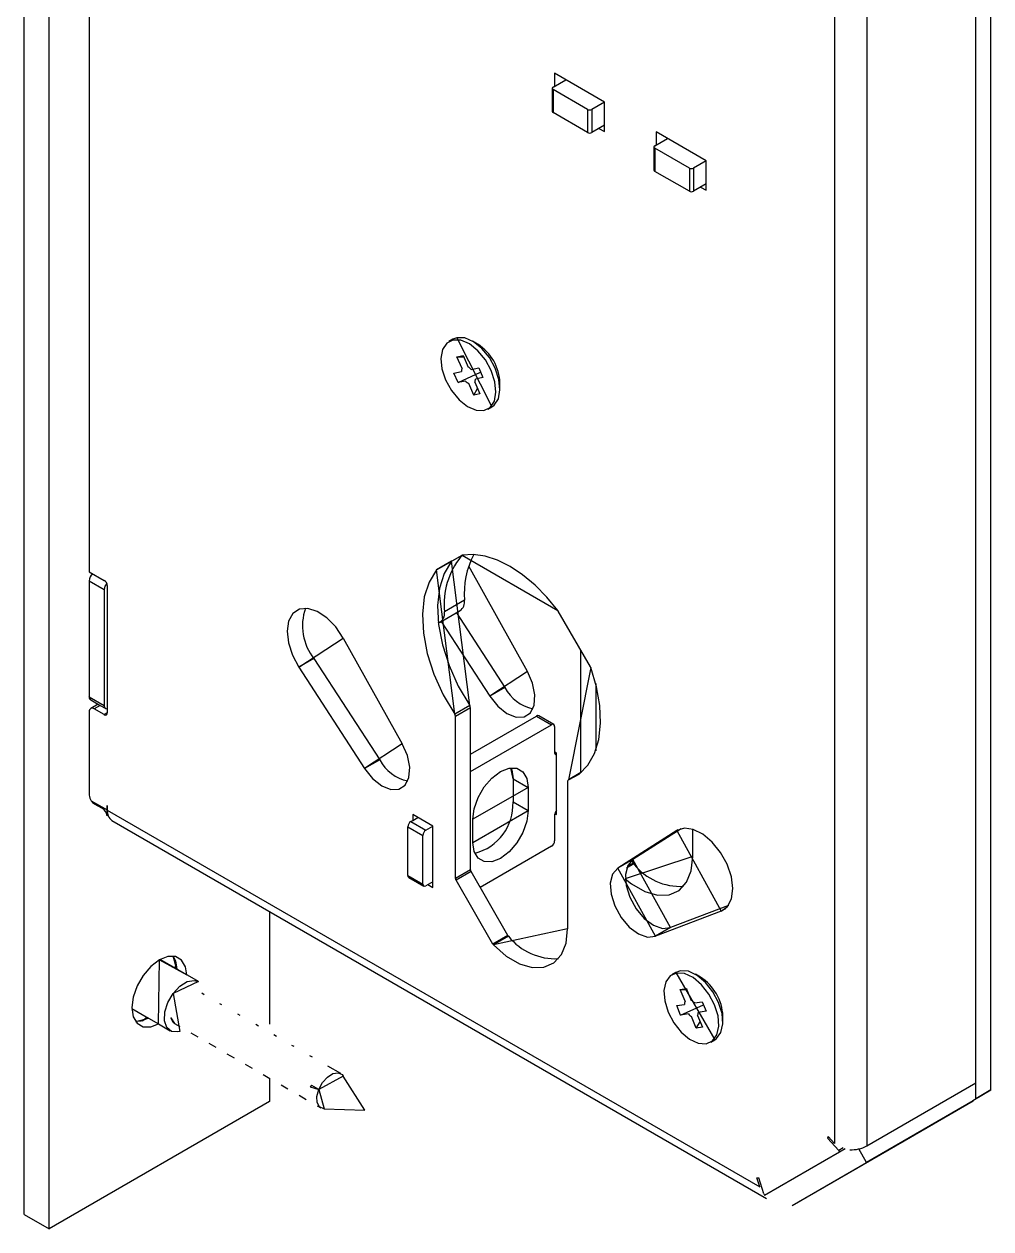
# Model space of a CAD drawing. Extents: x 19 to 519, y 6 to 365.
# Drawn here: x 396.15 to 430.27, y 236.03 to 278.55 of the extents above; entities that cross this region are included whole.
import ezdxf

# ---------------------------------------------------------------- set-up
doc = ezdxf.new("R2010")
doc.units = 0
doc.layers.add('119', color=190, linetype='CONTINUOUS')

msp = doc.modelspace()

# ---------------------------------------------------------------- linework, layer by layer
at = {"layer": '119'}
for p, q in [((396.1496, 236.5432), (396.1496, 334.5281)), ((397.0335, 236.0329), (397.0335, 334.0178)), ((430.2683, 240.9346), (430.2683, 305.4413)), ((398.4485, 305.133), (398.4485, 259.223)), ((429.738, 240.6284), (429.738, 305.1351)), ((429.7394, 241.1862), (429.7394, 304.579)), ((425.8842, 302.3535), (425.8842, 238.9607)), ((424.7529, 302.2671), (424.7529, 239.0458)), ((416.6318, 275.7944), (414.864, 276.8149)), ((414.864, 276.8149), (414.864, 276.3475)), ((414.818, 276.321), (415.2688, 276.5812)), ((414.7887, 276.2801), (414.7887, 275.4636)), ((416.0378, 275.5352), (414.818, 276.2393)), ((414.818, 276.2393), (414.818, 275.4228)), ((416.0378, 275.5352), (416.0378, 274.7186)), ((416.63, 275.7954), (416.1792, 275.5352)), ((416.1792, 275.5352), (416.1792, 274.7186)), ((416.6318, 274.9799), (416.6318, 275.7944)), ((416.0378, 274.7186), (414.818, 275.4228)), ((416.6318, 274.9799), (416.1792, 274.7186)), ((416.4355, 274.8666), (416.6318, 274.7533)), ((416.6318, 274.7533), (416.6318, 274.9799)), ((420.2186, 273.7238), (418.4526, 274.7433)), ((418.4526, 274.7433), (418.4526, 274.2758)), ((418.4066, 274.2493), (418.8574, 274.5095)), ((418.3773, 274.2085), (418.3773, 273.392)), ((419.6263, 273.4635), (418.4066, 274.1677)), ((418.4066, 274.1677), (418.4066, 273.3511)), ((419.6263, 273.4635), (419.6263, 272.647)), ((420.2186, 273.7238), (419.7678, 273.4635)), ((419.7678, 273.4635), (419.7678, 272.647)), ((420.2203, 273.7228), (420.2186, 273.7238)), ((420.2203, 272.9082), (420.2203, 273.7228)), ((419.6263, 272.647), (418.4066, 273.3511)), ((420.2203, 272.9082), (419.7678, 272.647)), ((420.0241, 272.7949), (420.2203, 272.6817)), ((420.2203, 272.6817), (420.2203, 272.9082)), ((411.2845, 267.4272), (411.1431, 267.3456)), ((411.4263, 267.4806), (411.2845, 267.4272)), ((411.7016, 267.4709), (411.4263, 267.4806)), ((411.4263, 267.4806), (412.6594, 265.0455)), ((412.0035, 267.3403), (411.7016, 267.4709)), ((410.916, 267.0641), (410.8587, 266.7522)), ((411.0629, 267.2869), (410.916, 267.0641)), ((411.2848, 267.399), (411.0629, 267.2869)), ((411.5602, 267.3893), (411.2848, 267.399)), ((411.8621, 267.2587), (411.5602, 267.3893)), ((412.1608, 267.02), (411.8621, 267.2587)), ((412.1488, 267.257), (411.9721, 267.359)), ((412.3022, 267.1017), (412.0035, 267.3403)), ((412.4272, 266.6967), (412.1608, 267.02)), ((412.5686, 266.7783), (412.3022, 267.1017)), ((410.8587, 266.7522), (410.8965, 266.3818)), ((411.4246, 266.8111), (411.6411, 266.8557)), ((411.6051, 266.3995), (411.4246, 266.8111)), ((411.4246, 266.8111), (411.6657, 266.7997)), ((411.6411, 266.8557), (411.8217, 266.444)), ((412.6352, 266.3203), (412.4272, 266.6967)), ((412.7766, 266.4019), (412.5686, 266.7783)), ((410.8965, 266.3818), (411.0258, 265.9892)), ((411.3181, 266.2318), (411.5844, 266.2866)), ((411.465, 265.897), (411.3181, 266.2318)), ((411.465, 265.897), (412.2588, 266.2692)), ((411.9298, 266.3577), (412.196, 266.4124)), ((412.196, 266.4124), (412.3428, 266.0776)), ((412.7644, 265.9277), (412.6352, 266.3203)), ((412.9059, 266.0093), (412.7766, 266.4019)), ((411.0258, 265.9892), (411.2338, 265.6128)), ((411.7312, 265.9518), (411.465, 265.897)), ((412.0199, 265.4538), (411.8393, 265.8654)), ((412.0559, 265.91), (412.2364, 265.4983)), ((412.3428, 266.0776), (412.0766, 266.0229)), ((412.8023, 265.5573), (412.7644, 265.9277)), ((412.9437, 265.6389), (412.9059, 266.0093)), ((412.9442, 265.6751), (412.9442, 265.8792)), ((411.2338, 265.6128), (411.5002, 265.2894)), ((411.5002, 265.2894), (411.7989, 265.0508)), ((412.0199, 265.4538), (412.1555, 265.6827)), ((412.2364, 265.4983), (412.0199, 265.4538)), ((412.7395, 265.1042), (412.8864, 265.327)), ((412.7449, 265.2454), (412.8023, 265.5573)), ((412.8864, 265.327), (412.9437, 265.6389)), ((411.7989, 265.0508), (412.1008, 264.9202)), ((412.1008, 264.9202), (412.3761, 264.9105)), ((412.3761, 264.9105), (412.5981, 265.0225)), ((412.5179, 264.9639), (412.6594, 265.0455)), ((412.5981, 265.0225), (412.7449, 265.2454)), ((412.6594, 265.0455), (412.7395, 265.1042)), ((411.5955, 259.7994), (410.7163, 259.2917)), ((411.5976, 259.8005), (411.2467, 259.5978)), ((411.6633, 259.8124), (411.5673, 259.757)), ((411.5673, 259.757), (411.6132, 259.8071)), ((411.5955, 259.7994), (411.5955, 259.7994)), ((411.9977, 259.8279), (411.6069, 259.8034)), ((411.6069, 259.8034), (414.9886, 257.8512)), ((412.4157, 259.769), (411.9977, 259.8279)), ((412.8521, 259.6282), (412.4157, 259.769)), ((411.2375, 259.59), (410.7071, 259.2839)), ((411.2467, 259.5978), (410.7163, 259.2917)), ((411.2375, 259.59), (410.9727, 259.1651)), ((411.8751, 254.4988), (411.2375, 259.59)), ((413.9141, 255.7015), (411.8414, 259.4162)), ((413.2977, 259.4081), (412.8521, 259.6282)), ((413.7434, 259.1136), (413.2977, 259.4081)), ((398.4485, 259.223), (398.9788, 258.9169)), ((410.7071, 259.2839), (410.4424, 258.8589)), ((411.3448, 254.1926), (410.7071, 259.2839)), ((410.9727, 259.1651), (410.8036, 258.6389)), ((414.1798, 258.7507), (413.7434, 259.1136)), ((398.4477, 258.8959), (398.978, 258.5898)), ((398.4477, 258.8959), (398.4477, 254.8132)), ((398.978, 258.5898), (398.978, 254.5071)), ((399.0849, 258.7332), (399.0849, 254.3813)), ((410.4424, 258.8589), (410.2733, 258.3328)), ((410.8036, 258.6389), (410.7357, 258.0291)), ((414.5978, 258.3269), (414.1798, 258.7507)), ((410.2733, 258.3328), (410.2054, 257.723)), ((411.6912, 258.2193), (410.9841, 257.8111)), ((411.6912, 258.2193), (411.6912, 258.2193)), ((414.9886, 257.8512), (414.5978, 258.3269)), ((405.6346, 257.7473), (405.4853, 257.4819)), ((405.8664, 257.8994), (405.6346, 257.7473)), ((406.1603, 257.9251), (405.8664, 257.8994)), ((406.4908, 257.822), (406.1603, 257.9251)), ((406.8291, 257.5992), (406.4908, 257.822)), ((410.2054, 257.723), (410.2411, 257.05)), ((410.7357, 258.0291), (410.7714, 257.3562)), ((410.8292, 257.4412), (411.5363, 257.8494)), ((411.4039, 257.7729), (413.1179, 255.1368)), ((416.1347, 255.8686), (415, 257.834)), ((405.4853, 257.4819), (405.4313, 257.1265)), ((407.1457, 257.2761), (406.8291, 257.5992)), ((407.4131, 256.8809), (407.1457, 257.2761)), ((410.7714, 257.3562), (410.9094, 256.6426)), ((410.8735, 257.4668), (412.5875, 254.8307)), ((405.4313, 257.1265), (405.4773, 256.7119)), ((405.8453, 255.8517), (407.4131, 256.8809)), ((407.4131, 256.8809), (409.4947, 253.1502)), ((410.2411, 257.05), (410.3791, 256.3364)), ((405.4773, 256.7119), (405.6195, 256.2743)), ((410.9094, 256.6426), (411.1451, 255.9122)), ((415.7903, 256.4651), (415.7903, 252.1275)), ((405.6195, 256.2743), (405.8453, 255.8517)), ((406.3757, 256.1579), (405.8453, 255.8517)), ((406.3757, 256.1579), (406.3757, 256.1579)), ((406.3757, 256.1579), (408.6985, 252.5855)), ((410.3791, 256.3364), (410.6148, 255.6061)), ((405.8453, 255.8517), (408.1681, 252.2794)), ((410.6148, 255.6061), (410.9403, 254.8834)), ((411.1451, 255.9122), (411.4707, 255.1896)), ((413.9141, 255.7015), (412.5875, 254.8307)), ((414.0956, 255.285), (413.9141, 255.7015)), ((416.1474, 255.8413), (415.3567, 251.8766)), ((416.3506, 255.1608), (416.1474, 255.8413)), ((411.4707, 255.1896), (411.8751, 254.4988)), ((413.1179, 255.1368), (412.5875, 254.8307)), ((414.1779, 254.8742), (414.0956, 255.285)), ((416.3206, 255.281), (416.3206, 252.9004)), ((416.4678, 254.4983), (416.3506, 255.1608)), ((398.4477, 254.8132), (398.978, 254.5071)), ((398.4477, 254.8132), (398.4511, 254.7754)), ((398.4995, 254.6988), (398.4477, 254.8132)), ((398.4511, 254.7754), (398.4612, 254.7429)), ((398.4612, 254.7429), (398.4775, 254.717)), ((398.4775, 254.717), (398.4995, 254.6988)), ((398.4995, 254.6988), (398.8341, 254.5056)), ((398.4995, 254.6988), (398.4995, 254.6988)), ((410.9403, 254.8834), (411.3448, 254.1926)), ((412.5875, 254.8307), (412.8688, 254.4798)), ((414.1518, 254.5149), (414.1779, 254.8742)), ((398.4485, 254.2829), (398.4485, 251.3434)), ((398.7609, 254.5479), (398.5003, 254.3974)), ((398.8341, 254.5056), (398.6253, 254.385)), ((398.9788, 254.1809), (398.6253, 254.385)), ((398.8341, 254.5056), (399.0298, 254.3926)), ((399.0849, 254.2422), (398.9788, 254.1809)), ((399.0849, 254.3813), (399.0849, 254.2422)), ((411.8751, 254.4988), (411.3448, 254.1926)), ((411.9012, 254.4204), (411.3709, 254.1142)), ((411.8751, 254.4988), (411.8751, 254.4988)), ((411.9012, 248.7089), (411.9012, 254.4204)), ((412.8688, 254.4798), (413.1882, 254.2245)), ((413.7981, 254.1014), (414.0203, 254.2473)), ((414.0203, 254.2473), (414.1518, 254.5149)), ((416.4957, 253.8729), (416.4678, 254.4983)), ((411.3709, 248.4027), (411.3709, 254.1142)), ((411.9012, 252.7835), (414.2347, 254.1305)), ((411.9012, 252.1712), (414.765, 253.8244)), ((413.1882, 254.2245), (413.51, 254.0935)), ((413.51, 254.0935), (413.7981, 254.1014)), ((414.2347, 254.1305), (414.765, 253.8244)), ((414.84, 253.8318), (414.3097, 254.138)), ((416.4335, 253.3031), (416.4957, 253.8729)), ((414.8711, 253.7631), (414.8711, 252.8649)), ((409.4947, 253.1502), (408.1681, 252.2794)), ((409.6761, 252.7338), (409.4947, 253.1502)), ((416.2828, 252.8053), (416.4335, 253.3031)), ((408.6985, 252.5855), (408.1681, 252.2794)), ((409.7585, 252.3229), (409.6761, 252.7338)), ((414.8711, 252.8649), (414.8711, 252.8445)), ((414.9418, 252.8241), (414.8711, 252.8649)), ((414.8711, 252.8445), (414.8731, 252.8218)), ((414.9418, 252.7699), (414.8711, 252.8445)), ((414.8711, 252.8445), (414.9418, 252.8037)), ((414.8731, 252.8218), (414.8791, 252.8023)), ((414.8791, 252.8023), (414.8889, 252.7868)), ((414.8889, 252.7868), (414.9021, 252.7758)), ((414.9021, 252.7758), (414.9182, 252.7699)), ((414.9182, 252.7699), (414.9365, 252.7692)), ((414.9365, 252.7692), (414.9418, 252.7699)), ((414.9418, 252.8037), (414.9418, 252.8241)), ((414.9418, 250.6603), (414.9418, 252.8037)), ((416.0482, 252.3941), (416.2828, 252.8053)), ((408.1681, 252.2794), (408.4494, 251.9285)), ((409.7324, 251.9636), (409.7585, 252.3229)), ((412.6614, 251.9427), (412.9619, 252.1711)), ((412.9619, 252.1711), (413.2623, 252.2895)), ((413.2623, 252.2895), (413.5334, 252.2865)), ((413.331, 252.3001), (413.3562, 252.2352)), ((413.4038, 251.9157), (413.331, 252.3001)), ((413.3562, 252.2352), (413.4038, 251.9157)), ((413.5334, 252.2865), (413.7485, 252.1623)), ((413.7485, 252.1623), (413.8865, 251.9291)), ((415.805, 252.136), (415.3514, 251.8741)), ((415.8027, 252.134), (415.3567, 251.8766)), ((415.7365, 252.0815), (416.0482, 252.3941)), ((408.4494, 251.9285), (408.7688, 251.6733)), ((409.3786, 251.5501), (409.6009, 251.696)), ((409.6009, 251.696), (409.7324, 251.9636)), ((412.3904, 251.6267), (412.6614, 251.9427)), ((413.4038, 251.9157), (413.9341, 251.6096)), ((413.4038, 251.9157), (413.4038, 251.0992)), ((413.8865, 251.9291), (413.9341, 251.6096)), ((415.3307, 251.8283), (415.3307, 246.6193)), ((415.3567, 251.8766), (415.7365, 252.0815)), ((408.7688, 251.6733), (409.0905, 251.5423)), ((409.0905, 251.5423), (409.3786, 251.5501)), ((413.9341, 251.6096), (411.9896, 250.487)), ((412.1753, 251.2542), (412.3904, 251.6267)), ((413.9341, 251.6096), (413.9341, 250.793)), ((398.5192, 251.1393), (399.0814, 250.8148)), ((398.6253, 251.0372), (398.9081, 250.8739)), ((399.0849, 250.976), (399.0814, 250.9781)), ((399.0814, 250.8148), (399.0814, 250.9781)), ((399.0849, 250.976), (399.0849, 250.8168)), ((411.9896, 250.487), (412.0372, 250.8614)), ((412.0372, 250.8614), (412.1753, 251.2542)), ((413.4038, 251.0992), (413.9341, 250.793)), ((399.0814, 250.8148), (399.0849, 250.8168)), ((399.0814, 250.6104), (399.0814, 250.8148)), ((399.1121, 250.6282), (399.0814, 250.6104)), ((399.0849, 250.8168), (399.0849, 250.8127)), ((399.0849, 250.8127), (422.1082, 237.5216)), ((399.2506, 250.4464), (422.3516, 237.1105)), ((409.7976, 250.4055), (409.8683, 250.4463)), ((410.5754, 250.2422), (409.8683, 250.6504)), ((409.8683, 250.6504), (409.8683, 250.4463)), ((409.8683, 250.4463), (410.0451, 250.5484)), ((411.9896, 249.6705), (413.9341, 250.793)), ((411.9896, 249.6705), (411.9896, 250.487)), ((413.8865, 250.4186), (413.7485, 250.0259)), ((413.9341, 250.793), (413.8865, 250.4186)), ((414.8711, 250.6399), (414.8711, 249.7213)), ((414.8804, 250.6957), (414.9418, 250.6603)), ((409.6915, 250.2218), (410.2218, 249.9156)), ((409.6915, 248.507), (409.6915, 250.2218)), ((409.7976, 250.4055), (410.3279, 250.0993)), ((410.3279, 250.0993), (410.5754, 250.2422)), ((410.5754, 248.0784), (410.5754, 250.2422)), ((413.7485, 250.0259), (413.5334, 249.6534)), ((419.1824, 250.0866), (417.1008, 248.7593)), ((419.34, 250.1551), (417.6311, 249.0654)), ((419.4497, 250.1732), (419.1824, 250.0866)), ((419.2238, 250.1105), (419.1824, 250.0866)), ((419.1824, 250.0866), (420.7501, 247.2474)), ((419.7664, 250.1307), (419.4497, 250.1732)), ((419.7501, 249.1705), (419.7501, 250.1358)), ((420.1046, 249.9629), (419.7664, 250.1307)), ((410.2218, 248.2009), (410.2218, 249.9156)), ((412.0372, 249.351), (411.9896, 249.6705)), ((413.5334, 249.6534), (413.2623, 249.3374)), ((420.4352, 249.6844), (420.1046, 249.9629)), ((420.7291, 249.3193), (420.4352, 249.6844)), ((412.1753, 249.1178), (412.0372, 249.351)), ((414.765, 249.5375), (412.2436, 248.082)), ((413.2623, 249.3374), (412.9619, 249.109)), ((419.7501, 249.1705), (417.365, 248.3862)), ((419.6939, 248.6696), (419.7501, 249.1705)), ((420.9608, 248.8996), (420.7291, 249.3193)), ((411.9012, 248.7089), (411.3709, 248.4027)), ((412.3904, 248.9935), (412.1753, 249.1178)), ((412.6614, 248.9905), (412.3904, 248.9935)), ((412.9619, 249.109), (412.6614, 248.9905)), ((417.1008, 248.7593), (416.9193, 248.5524)), ((417.6311, 249.0654), (417.1008, 248.7593)), ((418.4274, 246.3569), (417.1008, 248.7593)), ((417.4497, 248.8585), (417.3674, 248.5427)), ((417.6642, 248.9092), (417.4101, 248.7625)), ((417.6395, 248.942), (417.4329, 248.8227)), ((417.6311, 249.0654), (417.4497, 248.8585)), ((417.5868, 249.0333), (417.6395, 248.942)), ((418.9577, 246.663), (417.6311, 249.0654)), ((421.1102, 248.4618), (420.9608, 248.8996)), ((409.6915, 248.507), (410.2218, 248.2009)), ((409.7226, 248.4384), (410.2529, 248.1322)), ((410.5754, 248.2825), (410.3279, 248.1396)), ((411.9219, 248.6392), (411.3916, 248.333)), ((412.6898, 246.0845), (411.3916, 248.333)), ((413.2201, 246.3907), (411.9219, 248.6392)), ((416.9193, 248.5524), (416.837, 248.2365)), ((417.365, 248.3862), (417.5853, 248.2122)), ((417.3674, 248.5427), (417.3934, 248.1533)), ((419.5286, 248.2627), (419.6939, 248.6696)), ((421.1642, 248.044), (421.1102, 248.4618)), ((410.3986, 248.1804), (410.5754, 248.0784)), ((416.837, 248.2365), (416.8631, 247.8471)), ((417.3934, 248.1533), (417.5249, 247.7339)), ((417.5853, 248.2122), (418.0507, 247.9421)), ((418.0507, 247.9421), (418.5027, 247.8085)), ((418.9151, 247.8192), (419.2639, 247.9736)), ((419.2639, 247.9736), (419.5286, 248.2627)), ((421.1181, 247.6827), (421.1642, 248.044)), ((416.8631, 247.8471), (416.9946, 247.4278)), ((417.5249, 247.7339), (417.7472, 247.3314)), ((418.5027, 247.8085), (418.9151, 247.8192)), ((421.0067, 247.4486), (418.9577, 246.663)), ((420.976, 247.4092), (421.1181, 247.6827)), ((404.8117, 247.2361), (404.8117, 243.2596)), ((416.9946, 247.4278), (417.2168, 247.0253)), ((417.2168, 247.0253), (417.5049, 246.6847)), ((417.7472, 247.3314), (418.0353, 246.9909)), ((420.7501, 247.2474), (418.4274, 246.3569)), ((420.7501, 247.2474), (420.976, 247.4092)), ((420.8985, 247.333), (420.7501, 247.2474)), ((415.3307, 246.6193), (412.7145, 246.0517)), ((415.2745, 246.1183), (415.3307, 246.6193)), ((417.5049, 246.6847), (417.8267, 246.4442)), ((418.0353, 246.9909), (418.357, 246.7504)), ((418.357, 246.7504), (418.6764, 246.6369)), ((418.9577, 246.663), (418.4274, 246.3569)), ((418.6764, 246.6369), (418.9577, 246.663)), ((413.2201, 246.3907), (412.6898, 246.0845)), ((413.2448, 246.3579), (412.7145, 246.0517)), ((417.8267, 246.4442), (418.1461, 246.3307)), ((418.1461, 246.3307), (418.4274, 246.3569)), ((412.7145, 246.0517), (413.1659, 245.6609)), ((415.1092, 245.7114), (415.2745, 246.1183)), ((400.9226, 245.5249), (400.6221, 245.2965)), ((400.8945, 243.2636), (400.9226, 245.5249)), ((401.223, 245.6433), (400.9226, 245.5249)), ((400.9226, 245.5249), (401.8944, 244.9957)), ((402.3064, 244.7579), (400.9506, 245.5406)), ((401.4941, 245.6403), (401.223, 245.6433)), ((401.4101, 245.655), (401.4937, 245.487)), ((401.5409, 245.1998), (401.4101, 245.655)), ((401.4762, 245.2372), (401.5122, 245.4233)), ((401.4937, 245.487), (401.5409, 245.1998)), ((401.7092, 245.5161), (401.4941, 245.6403)), ((401.8473, 245.2829), (401.7092, 245.5161)), ((413.1659, 245.6609), (413.6312, 245.3908)), ((413.6312, 245.3908), (414.0833, 245.2572)), ((414.4957, 245.2679), (414.8445, 245.4223)), ((414.8445, 245.4223), (415.1092, 245.7114)), ((400.3511, 244.9805), (400.136, 244.608)), ((400.6221, 245.2965), (400.3511, 244.9805)), ((401.8944, 244.9957), (401.8473, 245.2829)), ((414.0833, 245.2572), (414.4957, 245.2679)), ((418.9472, 244.9605), (418.7927, 244.7472)), ((419.1752, 245.0614), (418.9472, 244.9605)), ((419.151, 245.0853), (419.0096, 245.0037)), ((419.3166, 245.1431), (419.151, 245.0853)), ((419.151, 245.0853), (420.5259, 242.7037)), ((419.4543, 245.0402), (419.1752, 245.0614)), ((419.5957, 245.1219), (419.3166, 245.1431)), ((419.7571, 244.8988), (419.4543, 245.0402)), ((419.8985, 244.9805), (419.5957, 245.1219)), ((420.054, 244.6512), (419.7571, 244.8988)), ((420.0154, 244.9151), (419.8386, 245.0172)), ((420.1954, 244.7328), (419.8985, 244.9805)), ((400.136, 244.608), (399.9979, 244.2152)), ((402.3064, 244.7579), (401.4108, 244.3402)), ((401.4108, 244.3402), (401.6492, 244.5972)), ((401.6492, 244.5972), (401.9089, 244.7589)), ((401.9089, 244.7589), (402.1547, 244.8036)), ((402.1547, 244.8036), (402.3064, 244.7579)), ((418.7927, 244.7472), (418.7266, 244.4424)), ((419.302, 244.4766), (419.5228, 244.5113)), ((419.4747, 244.0635), (419.302, 244.4766)), ((419.302, 244.4766), (419.5423, 244.4646)), ((419.5228, 244.5113), (419.5423, 244.4646)), ((419.5423, 244.4646), (419.6954, 244.0982)), ((420.316, 244.3214), (420.054, 244.6512)), ((420.4574, 244.4031), (420.1954, 244.7328)), ((399.9979, 244.2152), (399.9503, 243.8408)), ((401.2258, 244.0226), (401.4108, 244.3402)), ((401.4108, 244.3402), (401.6434, 243.0032)), ((402.5081, 244.2951), (402.4185, 244.3468)), ((418.7266, 244.4424), (418.7556, 244.076)), ((418.7556, 244.076), (418.8767, 243.6838)), ((419.8029, 244.0086), (420.0743, 244.0512)), ((420.0743, 244.0512), (420.2147, 243.7153)), ((420.5174, 243.9419), (420.316, 244.3214)), ((420.6588, 244.0235), (420.4574, 244.4031)), ((399.9503, 243.8408), (399.9979, 243.5214)), ((399.9507, 243.8085), (400.541, 243.4677)), ((401.1055, 243.3798), (401.1192, 243.6874)), ((401.1192, 243.6874), (401.2258, 244.0226)), ((403.132, 243.9349), (403.0549, 243.9794)), ((403.7776, 243.5622), (403.6913, 243.612)), ((418.8767, 243.6838), (419.0781, 243.3043)), ((419.1794, 243.9105), (419.4508, 243.9532)), ((419.3198, 243.5745), (419.1794, 243.9105)), ((419.3198, 243.5745), (420.1218, 243.9377)), ((419.5912, 243.6172), (419.3198, 243.5745)), ((420.2147, 243.7153), (419.9433, 243.6726)), ((420.6385, 243.5498), (420.5174, 243.9419)), ((420.7799, 243.6314), (420.6588, 244.0235)), ((420.8089, 243.265), (420.7799, 243.6314)), ((399.9979, 243.5214), (400.136, 243.2881)), ((400.0815, 243.3534), (400.541, 243.4677)), ((400.2686, 243.365), (400.0815, 243.3534)), ((400.136, 243.2881), (400.3511, 243.1639)), ((400.541, 243.4677), (400.2686, 243.365)), ((400.3331, 243.3808), (400.4763, 243.5051)), ((400.541, 243.4677), (400.8945, 243.2636)), ((400.6221, 243.1609), (400.8945, 243.2636)), ((400.8945, 243.2636), (401.3065, 243.0258)), ((401.1864, 243.1414), (401.1055, 243.3798)), ((401.4156, 243.3155), (401.3246, 243.4828)), ((401.3246, 243.4828), (401.4565, 243.2856)), ((401.4565, 243.2856), (401.4156, 243.3155)), ((401.4565, 243.2856), (401.6483, 243.1749)), ((404.4193, 243.1918), (404.3277, 243.2446)), ((419.0781, 243.3043), (419.3401, 242.9746)), ((419.8713, 243.1145), (419.6987, 243.5276)), ((419.8713, 243.1145), (420.0101, 243.3452)), ((419.9194, 243.5623), (420.0921, 243.1492)), ((420.6014, 242.8786), (420.6675, 243.1834)), ((420.6675, 243.1834), (420.6385, 243.5498)), ((420.7429, 242.9602), (420.8089, 243.265)), ((420.8108, 243.3332), (420.8108, 243.5373)), ((400.3511, 243.1639), (400.6221, 243.1609)), ((401.3511, 243.0043), (401.1864, 243.1414)), ((401.5772, 242.9871), (401.3511, 243.0043)), ((401.6434, 243.0032), (401.5772, 242.9871)), ((402.0368, 242.9506), (402.2786, 242.811)), ((405.0545, 242.8251), (404.9641, 242.8773)), ((419.3401, 242.9746), (419.637, 242.7269)), ((420.0921, 243.1492), (419.8713, 243.1145)), ((420.4469, 242.6653), (420.6014, 242.8786)), ((420.5883, 242.7469), (420.7429, 242.9602)), ((402.6732, 242.5832), (402.9163, 242.4429)), ((405.6802, 242.4638), (405.6005, 242.5099)), ((419.637, 242.7269), (419.9399, 242.5855)), ((419.9399, 242.5855), (420.2189, 242.5643)), ((420.2189, 242.5643), (420.4469, 242.6653)), ((420.3845, 242.6221), (420.5259, 242.7037)), ((420.5259, 242.7037), (420.5883, 242.7469)), ((403.3096, 242.2159), (403.5585, 242.0721)), ((406.322, 242.0934), (406.2369, 242.1425)), ((403.946, 241.8485), (404.1944, 241.7051)), ((404.5824, 241.4811), (404.8253, 241.3408)), ((406.8539, 241.3918), (407.0468, 241.5147)), ((407.3254, 241.5141), (406.8733, 241.7751)), ((407.0468, 241.5147), (407.2288, 241.5452)), ((407.2288, 241.5452), (407.3722, 241.4786)), ((407.3722, 241.4786), (407.4126, 241.4283)), ((404.8117, 241.3487), (404.8117, 240.5232)), ((405.2188, 241.1137), (405.4603, 240.9742)), ((406.3051, 241.0965), (406.2453, 241.046)), ((406.55, 240.9551), (406.3051, 241.0965)), ((407.4126, 241.4283), (406.5502, 240.955)), ((406.5502, 240.955), (406.6796, 241.1953)), ((406.6796, 241.1953), (406.8539, 241.3918)), ((408.1704, 240.218), (407.4126, 241.4283)), ((425.8842, 238.9607), (429.7394, 241.1862)), ((405.8552, 240.7463), (406.1037, 240.6028)), ((406.2453, 241.046), (406.55, 240.9551)), ((406.4856, 240.7075), (406.5502, 240.955)), ((406.4956, 240.4906), (406.4856, 240.7075)), ((406.5502, 240.955), (406.7433, 240.269)), ((429.631, 240.5666), (429.738, 240.6284)), ((429.6326, 240.5675), (430.2683, 240.9346)), ((430.2683, 240.9346), (429.738, 240.6284)), ((404.8117, 240.5232), (397.0335, 236.0329)), ((406.4915, 240.3789), (406.6255, 240.3016)), ((406.5786, 240.3371), (406.4956, 240.4906)), ((406.7221, 240.2706), (406.5786, 240.3371)), ((406.7433, 240.269), (406.7221, 240.2706)), ((406.7433, 240.269), (408.1704, 240.218)), ((429.6414, 240.5522), (425.8812, 238.3815)), ((427.202, 239.1436), (429.6414, 240.5522)), ((429.6325, 240.5675), (429.6414, 240.5522)), ((423.2515, 236.8629), (427.202, 239.1436)), ((424.5267, 239.29), (424.4985, 239.2314)), ((424.5522, 239.2624), (424.4985, 239.2314)), ((424.8985, 238.7996), (424.4985, 239.2314)), ((424.7529, 239.0458), (424.5267, 239.29)), ((422.2771, 237.2242), (424.9242, 238.7528)), ((425.0527, 238.8887), (424.8985, 238.7996)), ((424.9242, 238.7528), (424.8985, 238.7996)), ((424.9242, 238.7528), (425.1203, 238.866)), ((425.8812, 238.3815), (425.6062, 238.8578)), ((423.2515, 236.8629), (425.8812, 238.3815)), ((422.0107, 237.837), (422.0755, 237.8322)), ((422.1082, 237.5216), (422.0107, 237.837)), ((422.2494, 237.2699), (422.0755, 237.8322)), ((422.2494, 237.2699), (422.2771, 237.2242)), ((396.1496, 236.5432), (397.0335, 236.0329))]:
    msp.add_line(p, q, dxfattribs=at)
for centre, radius, start, end in [((414.8335, 276.2801), 0.0437, 110.7764, 249.2236), ((416.1085, 275.6716), 0.1537, 242.6097, 297.3903), ((414.8388, 275.4686), 0.0503, 185.6908, 245.624), ((416.1085, 274.8551), 0.1537, 242.6108, 297.3892), ((418.4221, 274.2085), 0.0437, 110.7802, 249.2198), ((418.4273, 273.3969), 0.0503, 185.6947, 245.6201), ((419.6971, 273.6), 0.1537, 242.6108, 297.3892), ((419.6971, 272.7835), 0.1537, 242.6108, 297.3892), ((411.2417, 265.8156), 1.7036, 2.1399, 57.2428), ((411.8252, 266.3007), 0.2413, 155.8298, 183.3458), ((411.6172, 266.0772), 0.42, 41.8995, 60.8638), ((412.0438, 266.2323), 0.42, 221.9004, 240.8629), ((411.8358, 266.0088), 0.2413, 335.829, 3.3461), ((411.6127, 259.7694), 0.0345, 99.734, 119.857), ((414.5706, 258.4619), 2.8897, 151.8187, 184.817), ((413.625, 258.0799), 2.6546, 140.8192, 185.8114), ((411.2641, 259.5679), 0.0346, 120.1689, 140.248), ((398.8347, 258.8777), 0.3875, 134.1356, 177.3075), ((398.8546, 258.7227), 0.2305, 2.6057, 57.3954), ((410.7337, 259.2617), 0.0346, 120.1765, 140.2666), ((399.3617, 258.5719), 0.3841, 140.5642, 177.3304), ((411.3119, 258.1607), 0.3837, 305.782, 8.7831), ((407.8342, 257.3148), 1.8616, 160.6743, 218.4229), ((410.6296, 257.7486), 0.3599, 291.9879, 9.9931), ((414.8521, 257.7487), 0.1706, 29.9742, 36.8948), ((415.989, 255.7843), 0.1684, 19.7896, 30.0626), ((414.4004, 255.8062), 1.4467, 207.5618, 258.3706), ((398.5563, 254.3004), 0.1092, 50.7953, 189.2136), ((399.0841, 254.4889), 0.1076, 170.2484, 270.4471), ((399.0202, 254.2317), 0.0655, 230.7965, 9.2126), ((411.7528, 254.4146), 0.1485, 2.2556, 34.543), ((411.2225, 254.1084), 0.1485, 2.2571, 34.5456), ((414.2786, 254.0692), 0.0754, 65.6926, 125.616), ((414.8064, 253.7736), 0.0655, 350.79, 129.2111), ((409.981, 253.255), 1.4467, 207.5616, 258.3702), ((415.3776, 251.8342), 0.0473, 116.1506, 187.0962), ((398.8231, 251.3588), 0.3749, 182.3614, 215.851), ((398.8044, 251.3295), 0.3428, 213.7066, 238.499), ((398.6954, 250.5454), 0.3914, 9.564, 57.0786), ((411.5989, 251.0318), 1.8062, 284.8719, 2.1371), ((399.4851, 250.7731), 0.4021, 174.352, 234.3369), ((415.1033, 250.6289), 0.2325, 134.007, 177.3069), ((409.9218, 250.2113), 0.2305, 122.6052, 177.3963), ((410.4521, 249.9051), 0.2305, 122.6052, 177.3963), ((414.6408, 249.7317), 0.2305, 302.6054, 357.3956), ((412.0454, 248.7138), 0.1443, 181.9577, 211.1421), ((417.7821, 249.0237), 0.1644, 209.8366, 224.179), ((419.3127, 250.2313), 2.1131, 218.7302, 273.0396), ((409.7608, 248.497), 0.0701, 171.8021, 236.8845), ((411.5151, 248.4077), 0.1443, 181.9567, 211.1417), ((410.2865, 248.1904), 0.0655, 170.7853, 309.1981), ((413.3627, 246.4725), 0.1644, 209.8369, 224.1821), ((414.8933, 247.68), 2.1131, 218.7302, 273.0396), ((412.8323, 246.1663), 0.1644, 209.8368, 224.1787), ((419.1129, 243.4757), 1.699, 2.0806, 57.9141), ((419.6804, 243.9612), 0.2297, 153.5528, 181.9933), ((419.4746, 243.7243), 0.4342, 40.8965, 59.4396), ((419.9194, 243.9014), 0.4342, 220.8954, 239.442), ((419.7138, 243.6646), 0.2297, 333.5534, 1.9951), ((425.3383, 239.9895), 1.1646, 267.8826, 297.952)]:
    msp.add_arc(centre, radius, start, end, dxfattribs=at)

doc.saveas('drawing.dxf')
